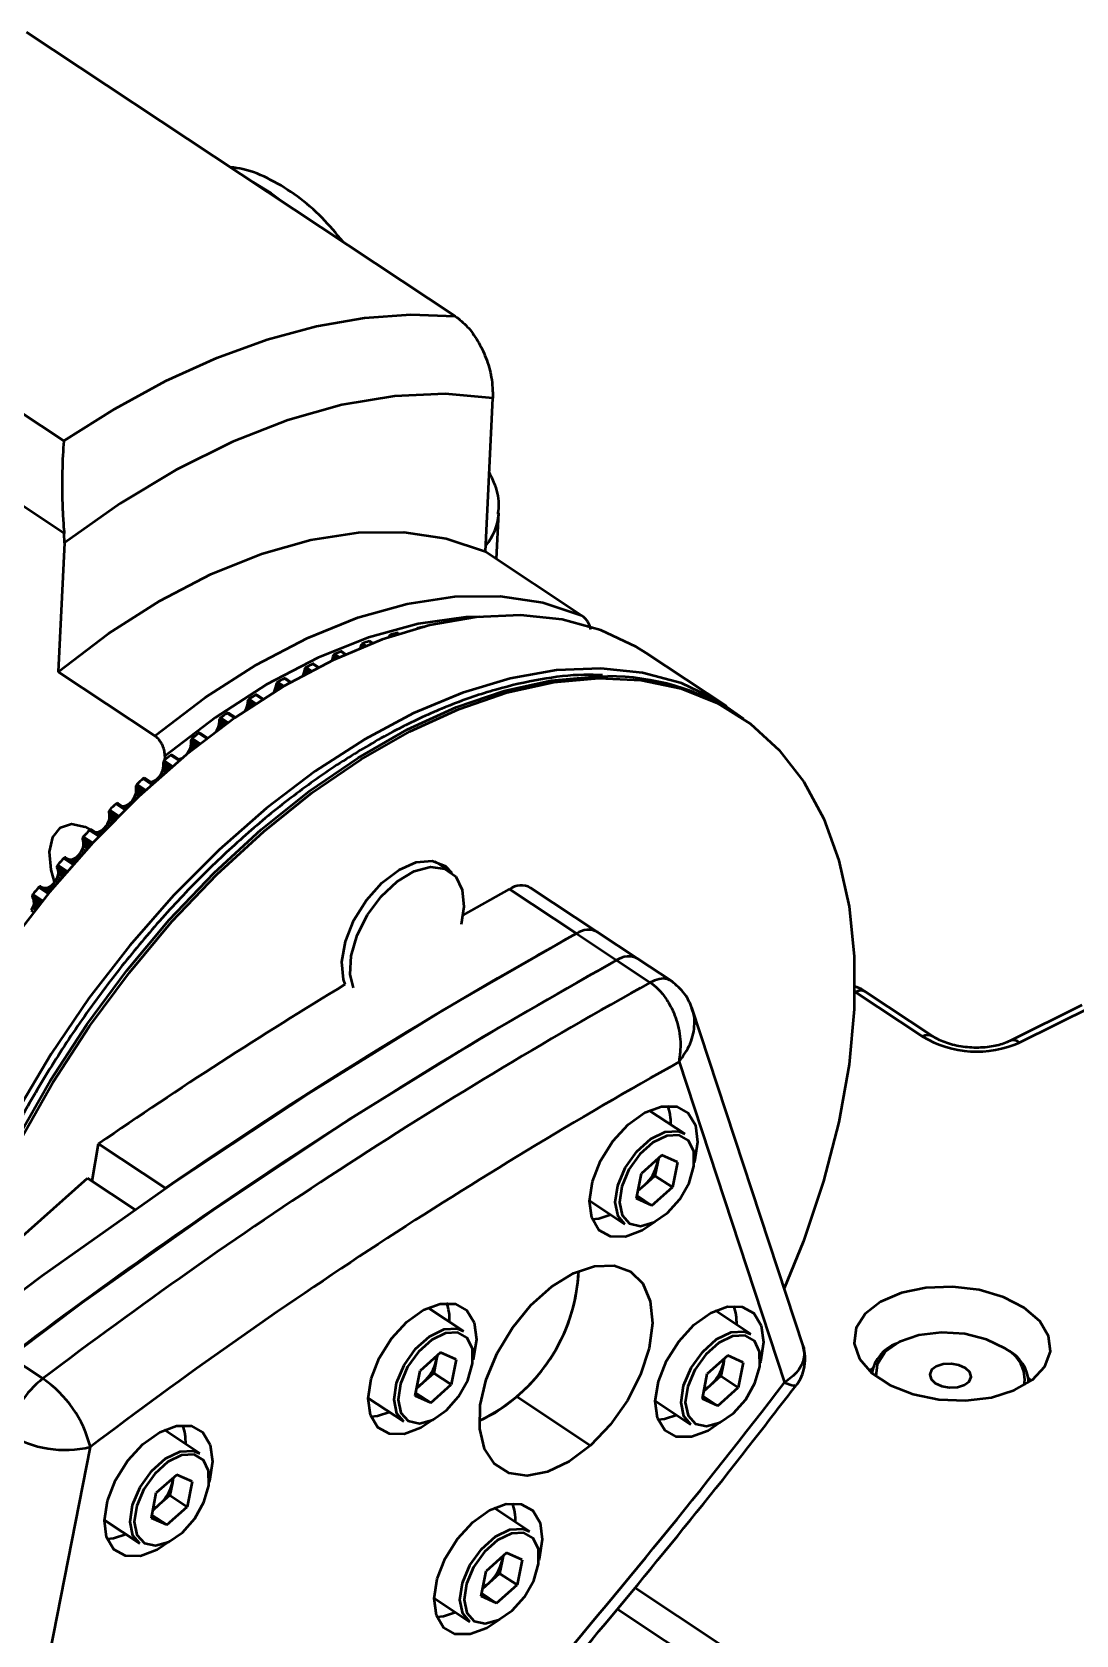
# Model space of a CAD drawing. Header units: millimetres. Extents: x -253 to 12701, y 1223 to 2077.
# Drawn here: x 419.9 to 471.8, y 1613.2 to 1692.8 of the extents above; entities that cross this region are included whole.
import ezdxf

# ---------------------------------------------------------------- set-up
doc = ezdxf.new("R2010")
doc.units = ezdxf.units.MM
doc.layers.add('NET DAM', color=7, linetype='Continuous', lineweight=50)

msp = doc.modelspace()

# ---------------------------------------------------------------- linework, layer by layer
at = {"layer": 'NET DAM', "color": 7}
for p, q in [((419.666, 1692.76), (440.961, 1678.648)), ((400.221, 1686.565), (421.516, 1672.453)), ((442.458, 1666.961), (442.825, 1674.581)), ((443.012, 1666.594), (443.122, 1668.881)), ((421.55, 1667.394), (421.538, 1667.865)), ((421.55, 1667.394), (421.241, 1660.988)), ((442.458, 1666.961), (447.249, 1663.786)), ((439.097, 1663.16), (439.063, 1663.139)), ((439.097, 1663.16), (439.109, 1663.151)), ((439.456, 1663.206), (439.414, 1663.222)), ((436.244, 1662.196), (436.233, 1662.166)), ((436.271, 1662.286), (436.244, 1662.196)), ((436.244, 1662.196), (436.267, 1662.18)), ((436.306, 1662.354), (436.271, 1662.286)), ((436.271, 1662.286), (436.368, 1662.221)), ((436.36, 1662.396), (436.306, 1662.354)), ((436.306, 1662.354), (436.454, 1662.256)), ((436.36, 1662.396), (436.527, 1662.285)), ((436.689, 1662.508), (436.841, 1662.408)), ((436.735, 1662.501), (436.689, 1662.508)), ((436.735, 1662.501), (436.863, 1662.416)), ((437.647, 1662.725), (437.638, 1662.698)), ((437.685, 1662.792), (437.647, 1662.725)), ((437.647, 1662.725), (437.671, 1662.709)), ((437.74, 1662.831), (437.685, 1662.792)), ((437.685, 1662.792), (437.763, 1662.741)), ((437.74, 1662.831), (437.838, 1662.766)), ((438.064, 1662.918), (438.143, 1662.866)), ((438.108, 1662.906), (438.064, 1662.918)), ((438.108, 1662.906), (438.161, 1662.871)), ((433.936, 1661.378), (433.887, 1661.377)), ((433.887, 1661.377), (434.148, 1661.204)), ((433.936, 1661.378), (434.177, 1661.218)), ((434.822, 1661.554), (434.813, 1661.533)), ((434.854, 1661.654), (434.822, 1661.554)), ((434.822, 1661.554), (434.837, 1661.544)), ((434.876, 1661.743), (434.854, 1661.654)), ((434.854, 1661.654), (434.943, 1661.595)), ((434.908, 1661.812), (434.876, 1661.743)), ((434.876, 1661.743), (435.035, 1661.638)), ((434.962, 1661.857), (434.908, 1661.812)), ((434.908, 1661.812), (435.115, 1661.675)), ((434.962, 1661.857), (435.186, 1661.708)), ((435.295, 1661.994), (435.506, 1661.854)), ((435.342, 1661.991), (435.295, 1661.994)), ((435.342, 1661.991), (435.532, 1661.865)), ((454.421, 1659.284), (450.428, 1661.93)), ((421.241, 1660.988), (426.033, 1657.813)), ((432.522, 1660.665), (432.471, 1660.66)), ((432.471, 1660.66), (432.773, 1660.459)), ((432.522, 1660.665), (432.805, 1660.477)), ((433.389, 1660.811), (433.384, 1660.801)), ((433.425, 1660.911), (433.389, 1660.811)), ((433.389, 1660.811), (433.395, 1660.807)), ((433.452, 1661.011), (433.425, 1660.911)), ((433.425, 1660.911), (433.498, 1660.863)), ((433.47, 1661.099), (433.452, 1661.011)), ((433.452, 1661.011), (433.596, 1660.915)), ((433.499, 1661.168), (433.47, 1661.099)), ((433.47, 1661.099), (433.68, 1660.96)), ((433.552, 1661.216), (433.499, 1661.168)), ((433.499, 1661.168), (433.754, 1660.999)), ((433.552, 1661.216), (433.824, 1661.036)), ((431.104, 1659.855), (431.052, 1659.845)), ((431.052, 1659.845), (431.39, 1659.622)), ((431.104, 1659.855), (431.423, 1659.643)), ((431.99, 1660.071), (431.951, 1659.972)), ((432.021, 1660.171), (431.99, 1660.071)), ((431.99, 1660.071), (432.049, 1660.032)), ((432.044, 1660.269), (432.021, 1660.171)), ((432.021, 1660.171), (432.144, 1660.089)), ((432.057, 1660.355), (432.044, 1660.269)), ((432.044, 1660.269), (432.234, 1660.143)), ((432.083, 1660.424), (432.057, 1660.355)), ((432.057, 1660.355), (432.309, 1660.188)), ((432.135, 1660.475), (432.083, 1660.424)), ((432.083, 1660.424), (432.378, 1660.229)), ((432.135, 1660.475), (432.446, 1660.269)), ((429.689, 1658.95), (429.636, 1658.937)), ((429.689, 1658.95), (430.039, 1658.719)), ((430.555, 1659.132), (430.505, 1659.04)), ((430.59, 1659.236), (430.555, 1659.132)), ((430.555, 1659.132), (430.599, 1659.103)), ((430.617, 1659.335), (430.59, 1659.236)), ((430.59, 1659.236), (430.694, 1659.167)), ((430.635, 1659.431), (430.617, 1659.335)), ((430.617, 1659.335), (430.781, 1659.225)), ((430.643, 1659.516), (430.635, 1659.431)), ((430.635, 1659.431), (430.863, 1659.28)), ((430.666, 1659.585), (430.643, 1659.516)), ((430.643, 1659.516), (430.931, 1659.325)), ((430.716, 1659.638), (430.666, 1659.585)), ((430.666, 1659.585), (430.995, 1659.366)), ((430.716, 1659.638), (431.061, 1659.41)), ((429.165, 1658.206), (429.103, 1658.079)), ((429.196, 1658.309), (429.165, 1658.206)), ((429.165, 1658.206), (429.248, 1658.15)), ((429.217, 1658.406), (429.196, 1658.309)), ((429.196, 1658.309), (429.337, 1658.215)), ((429.23, 1658.501), (429.217, 1658.406)), ((429.217, 1658.406), (429.417, 1658.274)), ((429.233, 1658.583), (429.23, 1658.501)), ((429.23, 1658.501), (429.491, 1658.328)), ((429.253, 1658.652), (429.233, 1658.583)), ((429.233, 1658.583), (429.552, 1658.372)), ((429.302, 1658.708), (429.253, 1658.652)), ((429.253, 1658.652), (429.611, 1658.415)), ((429.302, 1658.708), (429.675, 1658.461)), ((429.636, 1658.937), (430.003, 1658.694)), ((455.059, 1658.802), (454.926, 1658.89)), ((427.828, 1657.39), (427.811, 1657.294)), ((427.835, 1657.482), (427.828, 1657.39)), ((427.828, 1657.39), (428.057, 1657.238)), ((427.85, 1657.63), (427.834, 1657.562)), ((427.834, 1657.562), (428.179, 1657.334)), ((427.834, 1657.562), (427.835, 1657.482)), ((427.835, 1657.482), (428.124, 1657.291)), ((427.898, 1657.688), (427.85, 1657.63)), ((427.85, 1657.63), (428.233, 1657.376)), ((427.898, 1657.688), (428.294, 1657.425)), ((428.283, 1657.955), (428.229, 1657.938)), ((428.229, 1657.938), (428.621, 1657.678)), ((428.283, 1657.955), (428.658, 1657.707)), ((429.103, 1658.079), (429.054, 1658.006)), ((429.103, 1658.079), (429.128, 1658.062)), ((426.509, 1656.582), (426.463, 1656.522)), ((426.509, 1656.582), (426.925, 1656.306)), ((426.533, 1656.801), (426.523, 1656.595)), ((426.891, 1656.874), (426.836, 1656.852)), ((426.836, 1656.852), (427.248, 1656.579)), ((426.891, 1656.874), (427.287, 1656.611)), ((427.276, 1656.646), (427.242, 1656.641)), ((427.375, 1656.688), (427.276, 1656.646)), ((427.276, 1656.646), (427.306, 1656.626)), ((427.4, 1656.704), (427.375, 1656.688)), ((427.375, 1656.688), (427.378, 1656.686)), ((427.656, 1656.946), (427.577, 1656.85)), ((427.729, 1657.064), (427.656, 1656.946)), ((427.656, 1656.946), (427.677, 1656.932)), ((427.786, 1657.192), (427.729, 1657.064)), ((427.729, 1657.064), (427.79, 1657.023)), ((427.811, 1657.294), (427.786, 1657.192)), ((427.786, 1657.192), (427.903, 1657.114)), ((427.811, 1657.294), (427.984, 1657.179)), ((426.303, 1655.845), (426.22, 1655.737)), ((426.371, 1655.965), (426.303, 1655.845)), ((426.303, 1655.845), (426.354, 1655.811)), ((426.422, 1656.094), (426.371, 1655.965)), ((426.371, 1655.965), (426.462, 1655.906)), ((426.443, 1656.195), (426.422, 1656.094)), ((426.422, 1656.094), (426.567, 1655.998)), ((426.454, 1656.289), (426.443, 1656.195)), ((426.443, 1656.195), (426.642, 1656.063)), ((426.463, 1656.522), (426.451, 1656.455)), ((426.451, 1656.455), (426.816, 1656.213)), ((426.451, 1656.455), (426.457, 1656.378)), ((426.457, 1656.378), (426.454, 1656.289)), ((426.454, 1656.289), (426.708, 1656.12)), ((426.457, 1656.378), (426.768, 1656.172)), ((426.463, 1656.522), (426.866, 1656.255)), ((425.095, 1655.016), (425.08, 1654.917)), ((425.098, 1655.333), (425.088, 1655.268)), ((425.088, 1655.268), (425.472, 1655.014)), ((425.088, 1655.268), (425.099, 1655.194)), ((425.102, 1655.107), (425.095, 1655.016)), ((425.095, 1655.016), (425.317, 1654.869)), ((425.141, 1655.396), (425.098, 1655.333)), ((425.098, 1655.333), (425.517, 1655.055)), ((425.099, 1655.194), (425.43, 1654.975)), ((425.099, 1655.194), (425.102, 1655.107)), ((425.102, 1655.107), (425.377, 1654.925)), ((425.141, 1655.396), (425.574, 1655.108)), ((425.518, 1655.71), (425.463, 1655.684)), ((425.463, 1655.684), (425.892, 1655.399)), ((425.518, 1655.71), (425.932, 1655.435)), ((425.556, 1655.687), (425.518, 1655.71)), ((425.556, 1655.687), (425.934, 1655.437)), ((425.928, 1655.524), (425.835, 1655.502)), ((426.028, 1655.572), (425.928, 1655.524)), ((425.928, 1655.524), (425.987, 1655.485)), ((426.127, 1655.645), (426.028, 1655.572)), ((426.028, 1655.572), (426.061, 1655.551)), ((426.22, 1655.737), (426.127, 1655.645)), ((426.127, 1655.645), (426.149, 1655.63)), ((426.22, 1655.737), (426.249, 1655.718)), ((424.17, 1654.468), (424.114, 1654.438)), ((424.114, 1654.438), (424.558, 1654.144)), ((424.17, 1654.468), (424.599, 1654.183)), ((424.211, 1654.449), (424.17, 1654.468)), ((424.211, 1654.449), (424.604, 1654.189)), ((424.505, 1654.294), (424.446, 1654.294)), ((424.604, 1654.324), (424.505, 1654.294)), ((424.505, 1654.294), (424.629, 1654.212)), ((424.704, 1654.38), (424.604, 1654.324)), ((424.604, 1654.324), (424.687, 1654.269)), ((424.802, 1654.458), (424.704, 1654.38)), ((424.704, 1654.38), (424.762, 1654.341)), ((424.892, 1654.555), (424.802, 1654.458)), ((424.802, 1654.458), (424.85, 1654.426)), ((424.971, 1654.667), (424.892, 1654.555)), ((424.892, 1654.555), (424.947, 1654.519)), ((425.035, 1654.789), (424.971, 1654.667)), ((424.971, 1654.667), (425.048, 1654.616)), ((425.08, 1654.917), (425.035, 1654.789)), ((425.035, 1654.789), (425.15, 1654.712)), ((425.08, 1654.917), (425.248, 1654.805)), ((423.667, 1653.414), (423.592, 1653.3)), ((423.725, 1653.537), (423.667, 1653.414)), ((423.667, 1653.414), (423.764, 1653.35)), ((423.764, 1653.665), (423.725, 1653.537)), ((423.725, 1653.537), (423.861, 1653.448)), ((423.758, 1654.068), (423.752, 1654.005)), ((423.752, 1654.005), (424.151, 1653.741)), ((423.752, 1654.005), (423.768, 1653.934)), ((423.799, 1654.132), (423.758, 1654.068)), ((423.758, 1654.068), (424.191, 1653.781)), ((423.774, 1653.762), (423.764, 1653.665)), ((423.764, 1653.665), (423.952, 1653.541)), ((423.768, 1653.934), (424.115, 1653.704)), ((423.768, 1653.934), (423.776, 1653.851)), ((423.776, 1653.851), (423.774, 1653.762)), ((423.774, 1653.762), (424.014, 1653.603)), ((423.776, 1653.851), (424.068, 1653.657)), ((423.799, 1654.132), (424.246, 1653.836)), ((422.451, 1652.732), (422.448, 1652.67)), ((422.448, 1652.67), (422.858, 1652.398)), ((422.448, 1652.67), (422.468, 1652.604)), ((422.489, 1652.797), (422.451, 1652.732)), ((422.451, 1652.732), (422.895, 1652.438)), ((422.468, 1652.604), (422.828, 1652.365)), ((422.468, 1652.604), (422.481, 1652.524)), ((422.489, 1652.797), (422.947, 1652.494)), ((422.852, 1653.153), (422.796, 1653.12)), ((422.796, 1653.12), (423.252, 1652.818)), ((422.852, 1653.153), (423.293, 1652.861)), ((422.895, 1653.139), (422.852, 1653.153)), ((422.895, 1653.139), (423.301, 1652.87)), ((423.111, 1653.006), (423.084, 1653.014)), ((423.208, 1653.015), (423.111, 1653.006)), ((423.111, 1653.006), (423.307, 1652.876)), ((423.308, 1653.052), (423.208, 1653.015)), ((423.208, 1653.015), (423.35, 1652.92)), ((423.408, 1653.114), (423.308, 1653.052)), ((423.308, 1653.052), (423.41, 1652.984)), ((423.504, 1653.198), (423.408, 1653.114)), ((423.408, 1653.114), (423.486, 1653.063)), ((423.592, 1653.3), (423.504, 1653.198)), ((423.504, 1653.198), (423.573, 1653.153)), ((423.592, 1653.3), (423.667, 1653.25)), ((422.145, 1651.782), (422.045, 1651.713)), ((422.239, 1651.871), (422.145, 1651.782)), ((422.145, 1651.782), (422.239, 1651.719)), ((422.324, 1651.976), (422.239, 1651.871)), ((422.239, 1651.871), (422.325, 1651.814)), ((422.394, 1652.093), (422.324, 1651.976)), ((422.324, 1651.976), (422.416, 1651.915)), ((422.448, 1652.217), (422.394, 1652.093)), ((422.394, 1652.093), (422.509, 1652.018)), ((422.48, 1652.344), (422.448, 1652.217)), ((422.448, 1652.217), (422.599, 1652.117)), ((422.485, 1652.438), (422.48, 1652.344)), ((422.48, 1652.344), (422.684, 1652.209)), ((422.481, 1652.524), (422.787, 1652.321)), ((422.481, 1652.524), (422.485, 1652.438)), ((422.485, 1652.438), (422.739, 1652.27)), ((421.216, 1651.396), (421.18, 1651.33)), ((421.18, 1651.33), (421.633, 1651.03)), ((421.18, 1651.33), (421.181, 1651.27)), ((421.181, 1651.27), (421.601, 1650.992)), ((421.181, 1651.27), (421.206, 1651.208)), ((421.206, 1651.208), (421.575, 1650.963)), ((421.206, 1651.208), (421.224, 1651.132)), ((421.216, 1651.396), (421.682, 1651.087)), ((421.224, 1651.132), (421.54, 1650.922)), ((421.224, 1651.132), (421.233, 1651.049)), ((421.233, 1651.049), (421.498, 1650.873)), ((421.233, 1651.049), (421.233, 1650.958)), ((421.569, 1651.771), (421.514, 1651.734)), ((421.514, 1651.734), (421.979, 1651.426)), ((421.569, 1651.771), (422.02, 1651.472)), ((421.615, 1651.761), (421.569, 1651.771)), ((421.615, 1651.761), (422.031, 1651.485)), ((421.776, 1651.664), (421.74, 1651.678)), ((421.776, 1651.664), (422.037, 1651.491)), ((421.845, 1651.651), (421.776, 1651.664)), ((421.944, 1651.668), (421.845, 1651.651)), ((421.845, 1651.651), (422.055, 1651.512)), ((422.045, 1651.713), (421.944, 1651.668)), ((421.944, 1651.668), (422.101, 1651.564)), ((422.045, 1651.713), (422.164, 1651.634)), ((440.695, 1651.076), (439.941, 1651.575)), ((420.327, 1650.326), (420.272, 1650.286)), ((420.272, 1650.286), (420.744, 1649.973)), ((420.327, 1650.326), (420.785, 1650.023)), ((420.374, 1650.32), (420.327, 1650.326)), ((420.374, 1650.32), (420.798, 1650.039)), ((420.481, 1650.258), (420.437, 1650.279)), ((420.481, 1650.258), (420.803, 1650.045)), ((420.546, 1650.241), (420.481, 1650.258)), ((420.546, 1650.241), (420.817, 1650.062)), ((420.619, 1650.235), (420.546, 1650.241)), ((420.72, 1650.26), (420.619, 1650.235)), ((420.619, 1650.235), (420.839, 1650.089)), ((420.821, 1650.311), (420.72, 1650.26)), ((420.72, 1650.26), (420.888, 1650.148)), ((420.92, 1650.386), (420.821, 1650.311)), ((420.821, 1650.311), (420.952, 1650.225)), ((421.012, 1650.481), (420.92, 1650.386)), ((420.92, 1650.386), (421.027, 1650.316)), ((421.093, 1650.59), (421.012, 1650.481)), ((421.012, 1650.481), (421.111, 1650.416)), ((421.159, 1650.709), (421.093, 1650.59)), ((421.093, 1650.59), (421.199, 1650.52)), ((421.207, 1650.833), (421.159, 1650.709)), ((421.159, 1650.709), (421.287, 1650.624)), ((421.233, 1650.958), (421.207, 1650.833)), ((421.207, 1650.833), (421.371, 1650.724)), ((421.233, 1650.958), (421.449, 1650.815)), ((441.345, 1648.901), (443.647, 1650.189)), ((446.975, 1647.984), (443.647, 1650.189)), ((448.028, 1648.058), (444.701, 1650.263)), ((419.984, 1649.934), (419.951, 1649.867)), ((419.951, 1649.867), (420.411, 1649.563)), ((419.951, 1649.867), (419.956, 1649.809)), ((419.956, 1649.809), (420.382, 1649.527)), ((419.956, 1649.809), (419.985, 1649.751)), ((419.984, 1649.934), (420.457, 1649.62)), ((419.985, 1649.751), (420.362, 1649.502)), ((419.985, 1649.751), (420.008, 1649.68)), ((420.008, 1649.68), (420.332, 1649.465)), ((420.008, 1649.68), (420.022, 1649.601)), ((420.028, 1649.513), (420.008, 1649.39)), ((420.022, 1649.601), (420.296, 1649.419)), ((420.022, 1649.601), (420.028, 1649.513)), ((420.028, 1649.513), (420.252, 1649.364)), ((419.966, 1649.266), (419.905, 1649.146)), ((419.905, 1649.146), (420.02, 1649.07)), ((420.008, 1649.39), (419.966, 1649.266)), ((419.966, 1649.266), (420.103, 1649.176)), ((420.008, 1649.39), (420.182, 1649.275)), ((441.387, 1649.31), (441.247, 1648.436)), ((446.975, 1647.984), (448.971, 1646.661)), ((450.025, 1646.735), (448.028, 1648.058)), ((448.971, 1646.661), (450.635, 1645.558)), ((451.705, 1645.621), (450.025, 1646.735)), ((464.159, 1642.875), (460.831, 1645.08)), ((464.65, 1642.894), (461.322, 1645.099)), ((458.252, 1627.456), (452.703, 1644.322)), ((472.078, 1644.435), (468.504, 1642.656)), ((472.563, 1644.357), (468.989, 1642.578)), ((452.068, 1641.611), (457.308, 1625.687)), ((452.356, 1638.038), (450.591, 1639.207)), ((422.922, 1635.693), (423.246, 1637.549)), ((426.574, 1635.344), (423.246, 1637.549)), ((451.216, 1636.978), (450.202, 1636.073)), ((451.045, 1636.825), (450.998, 1636.585)), ((451.986, 1636.635), (451.216, 1636.978)), ((449.956, 1634.825), (450.202, 1636.073)), ((450.367, 1635.508), (450.875, 1635.96)), ((450.998, 1636.585), (450.875, 1635.96)), ((450.875, 1635.96), (451.74, 1635.387)), ((451.986, 1636.635), (451.74, 1635.387)), ((416.869, 1630.655), (422.688, 1635.848)), ((422.688, 1635.848), (425.046, 1634.286)), ((450.031, 1635.208), (450.367, 1635.508)), ((450.725, 1634.482), (451.74, 1635.387)), ((447.62, 1634.725), (449.386, 1633.555)), ((450.725, 1634.482), (449.956, 1634.825)), ((449.985, 1634.972), (450.725, 1634.482)), ((441.371, 1628.236), (439.606, 1629.406)), ((455.628, 1628.093), (453.863, 1629.263)), ((440.231, 1627.177), (439.217, 1626.271)), ((441.001, 1626.834), (440.231, 1627.177)), ((463.014, 1627.708), (462.871, 1627.637)), ((468.392, 1627.296), (468.259, 1627.385)), ((420.484, 1625.889), (418.82, 1626.992)), ((440.013, 1626.783), (439.89, 1626.159)), ((440.06, 1627.024), (440.013, 1626.783)), ((441.001, 1626.834), (440.755, 1625.586)), ((454.489, 1627.034), (453.474, 1626.128)), ((454.27, 1626.64), (454.147, 1626.016)), ((454.317, 1626.881), (454.27, 1626.64)), ((455.258, 1626.691), (454.489, 1627.034)), ((455.258, 1626.691), (455.012, 1625.443)), ((461.677, 1626.39), (461.519, 1626.28)), ((438.971, 1625.023), (439.217, 1626.271)), ((439.046, 1625.406), (439.382, 1625.706)), ((439.382, 1625.706), (439.89, 1626.159)), ((439.74, 1624.68), (440.755, 1625.586)), ((439.89, 1626.159), (440.755, 1625.586)), ((453.228, 1624.88), (453.474, 1626.128)), ((453.304, 1625.263), (453.64, 1625.563)), ((453.64, 1625.563), (454.147, 1626.016)), ((454.147, 1626.016), (455.012, 1625.443)), ((469.567, 1625.784), (469.424, 1625.913)), ((436.635, 1624.923), (438.401, 1623.753)), ((439.74, 1624.68), (438.971, 1625.023)), ((439, 1625.171), (439.74, 1624.68)), ((444.016, 1624.994), (447.676, 1622.569)), ((450.892, 1624.78), (452.658, 1623.61)), ((453.997, 1624.537), (453.228, 1624.88)), ((453.257, 1625.028), (453.997, 1624.537)), ((453.997, 1624.537), (455.012, 1625.443)), ((428.268, 1622.173), (426.503, 1623.343)), ((420.62, 1611.211), (422.84, 1622.493)), ((427.128, 1621.113), (426.114, 1620.208)), ((426.957, 1620.961), (426.909, 1620.72)), ((427.897, 1620.771), (427.128, 1621.113)), ((427.897, 1620.771), (427.652, 1619.522)), ((425.868, 1618.96), (426.114, 1620.208)), ((426.279, 1619.643), (426.787, 1620.096)), ((426.909, 1620.72), (426.787, 1620.096)), ((426.787, 1620.096), (427.652, 1619.522)), ((425.943, 1619.343), (426.279, 1619.643)), ((426.637, 1618.617), (427.652, 1619.522)), ((444.643, 1618.291), (442.878, 1619.461)), ((423.532, 1618.86), (425.298, 1617.69)), ((426.637, 1618.617), (425.868, 1618.96)), ((425.897, 1619.107), (426.637, 1618.617)), ((443.504, 1617.232), (442.489, 1616.327)), ((443.285, 1616.839), (443.162, 1616.214)), ((443.332, 1617.079), (443.285, 1616.839)), ((444.273, 1616.889), (443.504, 1617.232)), ((444.273, 1616.889), (444.027, 1615.641)), ((442.243, 1615.079), (442.489, 1616.327)), ((442.655, 1615.762), (443.162, 1616.214)), ((443.162, 1616.214), (444.027, 1615.641)), ((442.272, 1615.226), (443.012, 1614.736)), ((442.319, 1615.462), (442.655, 1615.762)), ((443.012, 1614.736), (444.027, 1615.641)), ((439.907, 1614.979), (441.673, 1613.809)), ((443.012, 1614.736), (442.243, 1615.079))]:
    msp.add_line(p, q, dxfattribs=at)
at = {"layer": 'NET DAM', "color": 8}
for p, q in [((421.538, 1667.865), (414.632, 1672.441)), ((460.831, 1645.08), (460.796, 1645.103)), ((449.882, 1615.507), (456.65, 1611.022)), ((455.886, 1609.869), (448.989, 1614.44))]:
    msp.add_line(p, q, dxfattribs=at)
at = {"layer": 'NET DAM', "color": 8, "flags": 128}
for points in [[(430.923, 1685.3), (431.821, 1684.754), (432.408, 1684.316)], [(442.153, 1663.725), (441.482, 1663.695), (439.115, 1663.367), (436.657, 1662.695), (434.138, 1661.688), (431.59, 1660.358), (429.044, 1658.722), (426.533, 1656.801)], [(415.174, 1627.544), (415.554, 1628.903), (416.549, 1631.872), (417.773, 1634.845), (419.21, 1637.792), (420.846, 1640.678), (422.663, 1643.473), (424.641, 1646.146), (426.757, 1648.668), (428.99, 1651.011), (431.313, 1653.149), (433.703, 1655.06), (436.133, 1656.721), (438.575, 1658.116), (441.004, 1659.228), (443.393, 1660.045), (445.715, 1660.559), (447.946, 1660.763), (448.541, 1660.765)]]:
    msp.add_lwpolyline(points, dxfattribs=at)
at = {"layer": 'NET DAM', "color": 7, "flags": 128}
for points in [[(421.516, 1672.453), (424.054, 1674.054), (426.594, 1675.433), (429.121, 1676.581), (431.616, 1677.491), (434.064, 1678.156), (436.448, 1678.573), (438.752, 1678.737), (440.961, 1678.648)], [(442.825, 1674.581), (440.45, 1674.795), (437.944, 1674.681), (435.333, 1674.241), (432.639, 1673.479), (429.889, 1672.401), (427.106, 1671.019), (424.318, 1669.345), (421.55, 1667.394)], [(421.241, 1660.988), (423.745, 1662.888), (426.281, 1664.511), (428.819, 1665.838), (431.33, 1666.852), (433.783, 1667.543), (436.15, 1667.901), (438.402, 1667.923), (440.513, 1667.609), (442.458, 1666.961)], [(426.033, 1657.813), (428.536, 1659.713), (431.072, 1661.336), (433.611, 1662.663), (436.121, 1663.677), (438.575, 1664.368), (440.942, 1664.726), (443.194, 1664.748), (445.304, 1664.434), (447.249, 1663.786)], [(450.428, 1661.93), (449.947, 1662.231), (448.191, 1663.062), (446.266, 1663.588), (444.193, 1663.804), (441.995, 1663.708), (439.697, 1663.301), (437.323, 1662.587), (434.899, 1661.574), (432.452, 1660.273), (430.009, 1658.698), (427.597, 1656.867), (425.242, 1654.8), (422.97, 1652.519), (420.807, 1650.049), (418.774, 1647.418), (416.896, 1644.655), (415.192, 1641.789)], [(455.276, 1658.655), (453.94, 1659.585), (452.184, 1660.416), (450.259, 1660.942), (448.186, 1661.158), (445.988, 1661.062), (443.69, 1660.655), (441.315, 1659.941), (438.892, 1658.928), (436.445, 1657.627), (434.002, 1656.052), (431.59, 1654.221), (429.235, 1652.154), (426.963, 1649.873), (424.799, 1647.403), (422.767, 1644.772), (420.889, 1642.009), (419.185, 1639.143)], [(419.343, 1637.703), (420.98, 1640.59), (422.796, 1643.385), (424.774, 1646.058), (426.89, 1648.58), (429.123, 1650.923), (431.446, 1653.061), (433.836, 1654.972), (436.266, 1656.633), (438.708, 1658.027), (441.137, 1659.139), (443.526, 1659.957), (445.848, 1660.471), (448.079, 1660.675), (450.193, 1660.568), (452.168, 1660.151), (453.981, 1659.429), (455.614, 1658.408), (457.048, 1657.101), (458.267, 1655.522), (459.259, 1653.687), (460.011, 1651.618), (460.517, 1649.337), (460.77, 1646.868), (460.768, 1644.24), (460.51, 1641.48), (460, 1638.619), (459.243, 1635.688), (458.247, 1632.719), (457.296, 1630.362)], [(420.81, 1652.041), (420.969, 1652.773), (421.35, 1653.258), (421.907, 1653.436), (422.572, 1653.286), (422.838, 1653.145)], [(421.064, 1650.55), (420.891, 1651.15), (420.81, 1652.041)], [(435.331, 1646.587), (435.505, 1647.597), (435.922, 1648.651), (436.543, 1649.653), (437.314, 1650.516), (438.166, 1651.161), (439.024, 1651.533), (439.811, 1651.598), (440.457, 1651.349), (440.791, 1651.005)], [(435.902, 1645.295), (435.744, 1645.953), (435.789, 1646.885), (436.081, 1647.903), (436.592, 1648.917), (437.279, 1649.837), (438.079, 1650.58), (438.923, 1651.082), (439.734, 1651.297), (440.441, 1651.207), (440.981, 1650.818), (441.306, 1650.167), (441.387, 1649.31), (441.387, 1649.31)], [(352.769, 1563.928), (358.348, 1571.026), (364.072, 1577.957), (369.93, 1584.709), (375.913, 1591.271), (382.012, 1597.631), (388.214, 1603.779), (394.512, 1609.705), (400.892, 1615.398), (407.345, 1620.849), (413.86, 1626.048), (420.426, 1630.988), (427.032, 1635.659), (433.666, 1640.053), (440.317, 1644.164), (446.975, 1647.984)], [(360.56, 1569.97), (366.068, 1576.634), (371.926, 1583.386), (377.91, 1589.948), (384.008, 1596.308), (390.211, 1602.456), (396.508, 1608.382), (402.888, 1614.075), (409.342, 1619.526), (415.857, 1624.725), (422.423, 1629.665), (429.028, 1634.336), (435.662, 1638.73), (442.314, 1642.841), (448.971, 1646.661)], [(435.494, 1645.47), (435.414, 1645.708), (435.331, 1646.587)], [(449.538, 1638.502), (450.372, 1639.098), (451.198, 1639.407), (451.937, 1639.399), (452.517, 1639.076), (452.88, 1638.468), (452.991, 1637.635), (452.839, 1636.659), (452.826, 1636.613)], [(450.88, 1633.677), (450.239, 1633.244), (449.412, 1632.935), (448.673, 1632.942), (448.094, 1633.266), (447.731, 1633.874), (447.62, 1634.706), (447.772, 1635.682), (448.172, 1636.706), (448.78, 1637.678), (449.538, 1638.502)], [(449.386, 1633.555), (449.043, 1633.961), (448.901, 1634.644), (449.025, 1635.482), (449.399, 1636.362), (449.971, 1637.167), (450.665, 1637.786), (451.387, 1638.136), (452.039, 1638.171), (452.356, 1638.038)], [(451.503, 1634.114), (452.111, 1634.798), (452.566, 1635.609), (452.806, 1636.435), (452.797, 1637.167), (452.542, 1637.704), (452.075, 1637.975), (451.458, 1637.942), (450.776, 1637.611), (450.12, 1637.026), (449.579, 1636.265), (449.226, 1635.433), (449.108, 1634.64), (449.242, 1633.995), (449.61, 1633.584), (450.161, 1633.463), (450.822, 1633.648), (451.503, 1634.114)], [(450.998, 1636.585), (451.018, 1636.723), (451.022, 1636.805)], [(448.689, 1634.016), (448.081, 1633.817), (447.764, 1633.781)], [(447.676, 1622.569), (446.613, 1621.772), (445.54, 1621.259), (444.523, 1621.063), (443.628, 1621.196), (442.91, 1621.65), (442.415, 1622.395), (442.173, 1623.386), (442.199, 1624.56), (442.493, 1625.843), (443.035, 1627.155), (443.792, 1628.412), (444.715, 1629.537), (445.748, 1630.458), (446.824, 1631.118), (447.877, 1631.475), (448.841, 1631.507), (449.654, 1631.211), (450.265, 1630.607), (450.637, 1629.732), (450.746, 1628.641), (450.584, 1627.403), (450.163, 1626.096), (449.509, 1624.801), (448.662, 1623.6), (447.676, 1622.569)], [(469.215, 1629.405), (468.185, 1629.934), (466.966, 1630.292), (465.649, 1630.452), (464.331, 1630.402), (463.111, 1630.147), (462.078, 1629.704), (461.309, 1629.107), (460.862, 1628.401), (460.769, 1627.637), (461.038, 1626.872), (461.648, 1626.163), (462.554, 1625.563), (463.689, 1625.115), (464.969, 1624.854), (466.299, 1624.798), (467.58, 1624.952), (468.717, 1625.304), (469.626, 1625.829), (470.24, 1626.487), (470.512, 1627.229), (470.423, 1628), (469.98, 1628.744), (469.215, 1629.405)], [(438.553, 1628.7), (439.387, 1629.296), (440.213, 1629.605), (440.952, 1629.598), (441.532, 1629.275), (441.895, 1628.667), (442.006, 1627.834), (441.854, 1626.858), (441.841, 1626.812)], [(439.895, 1623.876), (439.254, 1623.443), (438.427, 1623.134), (437.688, 1623.141), (437.109, 1623.464), (436.746, 1624.072), (436.635, 1624.905), (436.787, 1625.881), (437.187, 1626.905), (437.795, 1627.876), (438.553, 1628.7)], [(452.811, 1628.557), (453.644, 1629.153), (454.47, 1629.462), (455.21, 1629.455), (455.789, 1629.131), (456.152, 1628.524), (456.263, 1627.691), (456.111, 1626.715), (456.098, 1626.669)], [(438.401, 1623.753), (438.058, 1624.16), (437.916, 1624.842), (438.04, 1625.68), (438.414, 1626.561), (438.986, 1627.365), (439.68, 1627.984), (440.402, 1628.335), (441.054, 1628.369), (441.371, 1628.236)], [(440.518, 1624.313), (441.126, 1624.997), (441.581, 1625.807), (441.821, 1626.634), (441.812, 1627.365), (441.557, 1627.903), (441.09, 1628.173), (440.473, 1628.141), (439.791, 1627.81), (439.135, 1627.224), (438.594, 1626.464), (438.241, 1625.631), (438.123, 1624.839), (438.257, 1624.193), (438.625, 1623.782), (439.176, 1623.661), (439.837, 1623.846), (440.518, 1624.313)], [(454.152, 1623.733), (453.511, 1623.3), (452.685, 1622.99), (451.945, 1622.998), (451.366, 1623.321), (451.003, 1623.929), (450.892, 1624.762), (451.044, 1625.738), (451.444, 1626.762), (452.053, 1627.733), (452.811, 1628.557)], [(452.658, 1623.61), (452.315, 1624.016), (452.173, 1624.699), (452.298, 1625.537), (452.671, 1626.418), (453.243, 1627.222), (453.937, 1627.841), (454.659, 1628.192), (455.311, 1628.226), (455.628, 1628.093)], [(454.775, 1624.169), (455.384, 1624.854), (455.839, 1625.664), (456.078, 1626.491), (456.069, 1627.222), (455.814, 1627.76), (455.347, 1628.03), (454.731, 1627.998), (454.048, 1627.667), (453.392, 1627.081), (452.851, 1626.321), (452.498, 1625.488), (452.381, 1624.696), (452.515, 1624.05), (452.882, 1623.639), (453.433, 1623.518), (454.094, 1623.703), (454.775, 1624.169)], [(468.259, 1627.384), (467.345, 1627.836), (466.254, 1628.111), (465.094, 1628.183), (463.977, 1628.044), (463.014, 1627.708), (462.299, 1627.208), (461.901, 1626.593), (461.845, 1626.004)], [(440.013, 1626.783), (440.033, 1626.922), (440.037, 1627.004)], [(454.27, 1626.64), (454.29, 1626.779), (454.295, 1626.861)], [(466.294, 1626.406), (465.969, 1626.554), (465.58, 1626.624), (465.185, 1626.603), (464.844, 1626.495), (464.61, 1626.317), (464.518, 1626.095), (464.582, 1625.864), (464.793, 1625.658), (465.117, 1625.51), (465.507, 1625.44), (465.901, 1625.461), (466.242, 1625.569), (466.476, 1625.747), (466.568, 1625.969), (466.504, 1626.2), (466.294, 1626.406)], [(442.151, 1623.787), (442.953, 1624.197), (444.016, 1624.994)], [(437.704, 1624.215), (437.096, 1624.016), (436.779, 1623.98)], [(451.961, 1624.072), (451.354, 1623.872), (451.036, 1623.837)], [(425.45, 1622.637), (426.283, 1623.233), (427.11, 1623.542), (427.849, 1623.535), (428.429, 1623.211), (428.792, 1622.603), (428.903, 1621.771), (428.751, 1620.795), (428.738, 1620.749)], [(426.792, 1617.812), (426.151, 1617.38), (425.324, 1617.07), (424.585, 1617.078), (424.006, 1617.401), (423.643, 1618.009), (423.532, 1618.842), (423.683, 1619.818), (424.083, 1620.842), (424.692, 1621.813), (425.45, 1622.637)], [(425.298, 1617.69), (424.955, 1618.096), (424.813, 1618.779), (424.937, 1619.617), (425.311, 1620.498), (425.883, 1621.302), (426.577, 1621.921), (427.299, 1622.271), (427.951, 1622.306), (428.268, 1622.173)], [(427.414, 1618.249), (428.023, 1618.934), (428.478, 1619.744), (428.718, 1620.571), (428.709, 1621.302), (428.454, 1621.839), (427.987, 1622.11), (427.37, 1622.078), (426.688, 1621.746), (426.032, 1621.161), (425.491, 1620.401), (425.138, 1619.568), (425.02, 1618.776), (425.154, 1618.13), (425.522, 1617.719), (426.073, 1617.598), (426.734, 1617.783), (427.414, 1618.249)], [(426.909, 1620.72), (426.93, 1620.858), (426.934, 1620.94)], [(441.826, 1618.756), (442.659, 1619.351), (443.485, 1619.661), (444.225, 1619.653), (444.804, 1619.33), (445.167, 1618.722), (445.278, 1617.889), (445.126, 1616.913), (445.113, 1616.867)], [(443.167, 1613.931), (442.526, 1613.498), (441.7, 1613.189), (440.96, 1613.196), (440.381, 1613.52), (440.018, 1614.128), (439.907, 1614.96), (440.059, 1615.936), (440.459, 1616.96), (441.068, 1617.932), (441.826, 1618.756)], [(441.673, 1613.809), (441.33, 1614.215), (441.188, 1614.898), (441.313, 1615.736), (441.686, 1616.616), (442.258, 1617.421), (442.952, 1618.04), (443.674, 1618.39), (444.326, 1618.424), (444.643, 1618.291)], [(424.601, 1618.152), (423.993, 1617.952), (423.676, 1617.916)], [(443.79, 1614.368), (444.399, 1615.052), (444.854, 1615.863), (445.093, 1616.689), (445.084, 1617.421), (444.829, 1617.958), (444.362, 1618.229), (443.746, 1618.196), (443.063, 1617.865), (442.407, 1617.28), (441.866, 1616.519), (441.513, 1615.687), (441.396, 1614.894), (441.53, 1614.249), (441.897, 1613.838), (442.448, 1613.717), (443.109, 1613.902), (443.79, 1614.368)], [(443.285, 1616.839), (443.305, 1616.977), (443.31, 1617.059)], [(440.976, 1614.27), (440.369, 1614.071), (440.051, 1614.035)]]:
    msp.add_lwpolyline(points, dxfattribs=at)
at = {"layer": 'NET DAM', "color": 8}
for centre, radius, start, end in [((440.32, 1669.051), 2.808, 320.00921, 355.4993), ((461.092, 1644.675), 0.482, 61.48467, 122.77018), ((464.42, 1642.457), 0.494, 62.84287, 122.03277), ((468.678, 1642.194), 0.494, 50.90525, 110.09956)]:
    msp.add_arc(centre, radius, start, end, dxfattribs=at)
at = {"layer": 'NET DAM', "color": 7}
for centre, radius, start, end in [((442.854, 1644.846), 18.695, 100.60152, 101.59276), ((444.03, 1640.516), 23.185, 108.4595, 109.31824), ((443.342, 1642.759), 20.839, 104.67189, 105.59394), ((446.004, 1635.731), 28.365, 115.28927, 116.04), ((444.92, 1638.159), 25.705, 111.98988, 112.79153), ((447.265, 1633.28), 31.121, 118.38338, 119.0891), ((448.551, 1648.988), 11.777, 57.22531, 90.04874), ((448.676, 1630.855), 33.927, 121.29657, 121.96281), ((450.204, 1628.502), 36.733, 124.05152, 124.68339), ((451.808, 1626.269), 39.482, 126.6691, 127.27128), ((453.44, 1624.196), 42.121, 129.16838, 129.74514), ((455.05, 1622.32), 44.593, 131.56677, 132.12201), ((456.585, 1620.672), 46.846, 133.8802, 134.4175), ((457.993, 1619.277), 48.828, 136.1233, 136.64596), ((459.221, 1618.149), 50.495, 138.30962, 138.82071), ((460.222, 1617.297), 51.81, 140.45181, 140.95422), ((444.234, 1649.371), 1.007, 62.37543, 125.65113), ((565.266, 1434.265), 244.272, 118.96412, 124.59555), ((447.562, 1647.166), 1.007, 62.37543, 125.65113), ((572.226, 1424.776), 253.82, 119.05166, 127.18478), ((449.558, 1645.843), 1.007, 62.37543, 125.65113), ((573.889, 1423.674), 253.82, 119.05166, 127.18478), ((566.159, 1429.992), 252, 121.23255, 124.54924), ((466.861, 1647.387), 5.259, 239.07681, 293.86586), ((574.51, 1422.524), 250.98, 119.19964, 127.17908), ((449.212, 1638.609), 2.45, 357.42898, 19.89491), ((449.009, 1637.025), 2.036, 311.82487, 347.50257), ((449.366, 1636.609), 1.488, 297.2026, 312.27599), ((438.393, 1631.636), 8.703, 295.58008, 357.35721), ((438.432, 1631.618), 8.663, 310.13255, 357.46593), ((438.227, 1628.808), 2.45, 357.42898, 19.89491), ((452.484, 1628.665), 2.45, 357.42898, 19.89491), ((463.601, 1625.766), 2.008, 111.30221, 168.25139), ((467.51, 1625.833), 1.723, 350.5588, 64.22613), ((467.503, 1625.572), 1.94, 3.59922, 62.73098), ((438.024, 1627.224), 2.036, 311.82487, 347.50257), ((452.282, 1627.081), 2.036, 311.82487, 347.50257), ((423.39, 1622.134), 4.749, 127.73724, 167.5633), ((417.152, 1621.063), 5.865, 14.11521, 55.38483), ((171.634, 1845.292), 360.328, 316.18087, 322.4495), ((438.381, 1626.807), 1.488, 297.2026, 312.27599), ((452.639, 1626.664), 1.488, 297.2026, 312.27599), ((421.585, 1627.682), 5.339, 237.95873, 283.59251), ((425.124, 1622.744), 2.45, 357.42898, 19.89491), ((424.921, 1621.16), 2.036, 311.82487, 347.50257), ((425.278, 1620.744), 1.488, 297.2026, 312.27599), ((441.499, 1618.863), 2.45, 357.42898, 19.89491), ((441.297, 1617.279), 2.036, 311.82487, 347.50257), ((441.654, 1616.863), 1.488, 297.2026, 312.27599)]:
    msp.add_arc(centre, radius, start, end, dxfattribs=at)
for points, knots in [([(435.392, 1682.338), (435.049, 1682.748), (434.339, 1683.594), (433.126, 1684.635), (431.81, 1685.453), (430.684, 1685.934), (430.002, 1686.021), (429.794, 1686.048)], [0, 0, 0, 0, 0.211894, 0.437736, 0.666921, 0.89854, 1, 1, 1, 1]), ([(440.961, 1678.648), (441.163, 1678.488), (441.568, 1678.169), (442.097, 1677.425), (442.514, 1676.556), (442.803, 1675.555), (442.818, 1674.92), (442.825, 1674.581)], [0, 0, 0, 0, 0.1802153, 0.3601082, 0.5484319, 0.7590913, 1, 1, 1, 1]), ([(421.516, 1672.453), (421.516, 1672.45), (421.482, 1672.018), (421.437, 1671.126), (421.434, 1669.786), (421.469, 1668.706), (421.515, 1668.146), (421.538, 1667.865)], [0, 0, 0, 0, 0.00217, 0.379803, 0.650119, 0.82439, 1, 1, 1, 1]), ([(443.081, 1668.809), (443.099, 1668.935), (443.17, 1669.417), (443.021, 1670.146), (442.752, 1670.673), (442.647, 1670.879)], [0, 0, 0, 0, 0.177609, 0.678342, 1, 1, 1, 1]), ([(447.249, 1663.786), (447.299, 1663.747), (447.397, 1663.668), (447.535, 1663.469), (447.634, 1663.271), (447.663, 1663.14), (447.672, 1663.097)], [0, 0, 0, 0, 0.25297, 0.505036, 0.83999, 1, 1, 1, 1]), ([(448.269, 1660.815), (447.959, 1660.828), (446.968, 1660.869), (445.195, 1660.642), (442.975, 1660.146), (440.732, 1659.376), (439.127, 1658.656), (437.883, 1658.025), (436.599, 1657.328), (434.648, 1656.11), (432.36, 1654.433), (430.121, 1652.543), (427.952, 1650.458), (425.875, 1648.199), (423.908, 1645.788), (422.071, 1643.247), (420.38, 1640.602), (418.852, 1637.877), (417.504, 1635.099), (416.34, 1632.292), (415.404, 1629.492), (414.846, 1627.583), (414.665, 1626.635), (414.657, 1626.594)], [0, 0, 0, 0, 0.02491, 0.079686, 0.134734, 0.189962, 0.242457, 0.2499, 0.279073, 0.334414, 0.389741, 0.445039, 0.50031, 0.555558, 0.610787, 0.666007, 0.721224, 0.776445, 0.831676, 0.886926, 0.942201, 0.99751, 1, 1, 1, 1]), ([(426.533, 1656.801), (426.531, 1656.882), (426.526, 1657.043), (426.438, 1657.311), (426.302, 1657.554), (426.157, 1657.722), (426.065, 1657.79), (426.033, 1657.813)], [0, 0, 0, 0, 0.2262011, 0.452566, 0.6740268, 0.8867171, 1, 1, 1, 1]), ([(450.635, 1645.558), (450.766, 1645.46), (451.032, 1645.259), (451.391, 1644.827), (451.705, 1644.305), (452.004, 1643.566), (452.195, 1642.609), (452.11, 1641.94), (452.068, 1641.611)], [0, 0, 0, 0, 0.1258173, 0.2559967, 0.3908219, 0.530544, 0.7698018, 1, 1, 1, 1]), ([(452.711, 1644.294), (452.606, 1644.539), (452.379, 1645.064), (451.94, 1645.427), (451.705, 1645.621)], [0, 0, 0, 0, 0.465461, 1, 1, 1, 1]), ([(461.322, 1645.099), (461.191, 1645.185), (461.021, 1645.296), (460.814, 1645.348), (460.768, 1645.359)], [0, 0, 0, 0, 0.7785275, 1, 1, 1, 1]), ([(468.504, 1642.656), (468.407, 1642.612), (468.119, 1642.483), (467.476, 1642.334), (466.611, 1642.298), (465.741, 1642.42), (465.063, 1642.647), (464.763, 1642.826), (464.65, 1642.894)], [0, 0, 0, 0, 0.098259, 0.289356, 0.485137, 0.683473, 0.880177, 1, 1, 1, 1]), ([(457.889, 1625.55), (457.962, 1625.657), (458.125, 1625.893), (458.295, 1626.361), (458.368, 1626.947), (458.266, 1627.357), (458.213, 1627.574)], [0, 0, 0, 0, 0.193007, 0.426282, 0.697599, 1, 1, 1, 1]), ([(431.739, 1595.097), (432.712, 1596.117), (435.531, 1599.072), (440.124, 1604.09), (445.478, 1610.198), (450.718, 1616.461), (454.839, 1621.598), (457.198, 1624.658), (457.884, 1625.547)], [0, 0, 0, 0, 0.106732, 0.309306, 0.511874, 0.714429, 0.916974, 1, 1, 1, 1])]:
    msp.add_open_spline(points, degree=3, knots=knots, dxfattribs=at)
at = {"layer": 'NET DAM', "color": 8}
for points, knots in [([(451.695, 1645.603), (451.626, 1645.65), (451.458, 1645.764), (451.084, 1645.759), (450.785, 1645.625), (450.635, 1645.558)], [0, 0, 0, 0, 0.2610207, 0.6305104, 1, 1, 1, 1]), ([(452.068, 1641.611), (452.275, 1641.907), (452.692, 1642.503), (452.857, 1643.359), (452.825, 1643.955), (452.73, 1644.2), (452.695, 1644.289)], [0, 0, 0, 0, 0.345576, 0.69562, 0.889135, 1, 1, 1, 1]), ([(458.21, 1627.531), (458.233, 1627.473), (458.308, 1627.284), (458.285, 1626.844), (458.034, 1626.236), (457.547, 1625.868), (457.308, 1625.687)], [0, 0, 0, 0, 0.091328, 0.295098, 0.654328, 1, 1, 1, 1]), ([(457.308, 1625.687), (457.487, 1625.619), (457.797, 1625.503), (457.835, 1625.552), (457.851, 1625.572)], [0, 0, 0, 0, 0.5800056, 1, 1, 1, 1])]:
    msp.add_open_spline(points, degree=3, knots=knots, dxfattribs=at)

doc.saveas('drawing.dxf')
